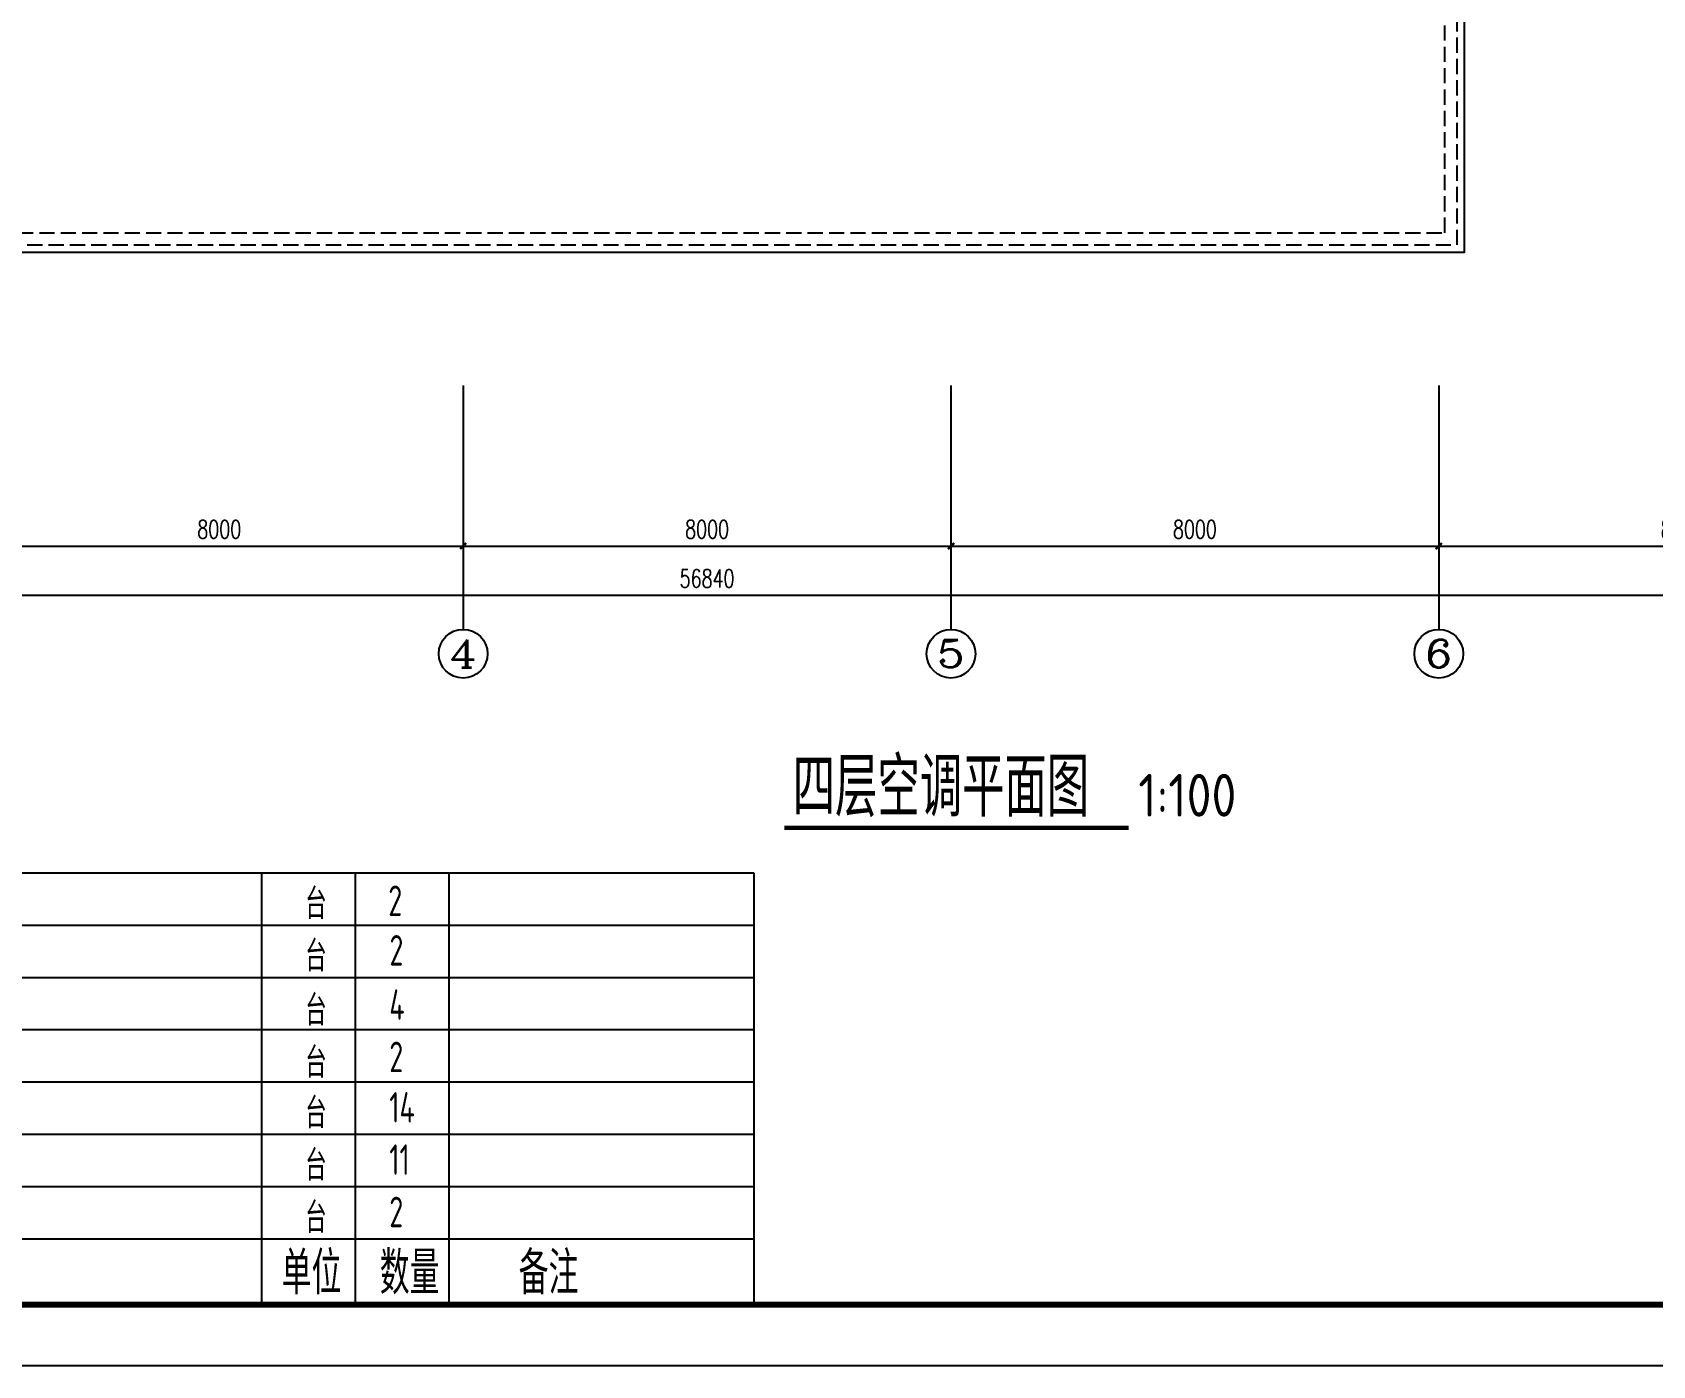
# Model space of a CAD drawing. Extents: x 1738143 to 1822243, y -608375 to -303375.
# Drawn here: x 1765165 to 1791736, y -424175 to -402313 of the extents above; entities that cross this region are included whole.
import ezdxf
from ezdxf.enums import TextEntityAlignment as Align

# ---------------------------------------------------------------- set-up
doc = ezdxf.new("R2010")
doc.units = 0
doc.header["$LTSCALE"] = 1000
doc.header["$MEASUREMENT"] = 0
doc.linetypes.add('DASH', pattern=[0.35, 0.25, -0.1])
for name, color, linetype in [('AXIS', 3, 'Continuous'), ('AXIS_TEXT', 7, 'Continuous'), ('DIM_SYMB', 3, 'Continuous'), ('PUB_DIM', 3, 'Continuous'), ('PUB_TEXT', 7, 'Continuous'), ('TK', 4, 'Continuous'), ('采暖', 7, 'Continuous')]:
    doc.layers.add(name, color=color, linetype=linetype)
doc.styles.add('_TCH_AXIS', font='COMPLEX', dxfattribs={"bigfont": 'GBCBIG'})
doc.styles.add('_TCH_DIM_T3', font='SIMPLEX', dxfattribs={"width": 0.705882, "bigfont": 'GBCBIG'})
doc.styles.add('COMPLEX', font='COMPLEX')
doc.styles.add('HZTXT1', font='romans.shx', dxfattribs={"width": 0.7, "bigfont": 'GBHZFS.SHX'})
doc.styles.get("Standard").update_dxf_attribs({"font": 'gbenor.shx', "bigfont": 'gbcbig.shx'})
doc.styles.add('TSSD_Dimension', font='tssdeng.shx', dxfattribs={"width": 0.7, "bigfont": 'hztxt.shx'})
doc.dimstyles.new('_TCH_ARCH&&100', dxfattribs={"dimtxt": 297.5, "dimasz": 100, "dimexe": 250, "dimexo": 300, "dimgap": 126.25, "dimtad": 1, "dimdec": 0, "dimzin": 0, "dimdsep": 46, "dimtxsty": '_TCH_DIM_T3', "dimblk": 'ARCHTICK', "dimcen": 0.09, "dimclrt": 7, "dimazin": 2, "dimtfac": 1, "dimtdec": 0, "dimtix": 1, "dimtmove": 2, "dimatfit": 3, "dimfxl": 30, "dimtolj": 1, "dimtzin": 0, "dimarcsym": 0})

# ---------------------------------------------------------------- blocks, each defined once
blk = doc.blocks.new('_ArchTick')
at = {"color": 0, "linetype": 'ByBlock', "const_width": 0.4}
blk.add_lwpolyline([(-0.5, -0.5), (0.5, 0.5)], dxfattribs=at)
blk = doc.blocks.new('*D113')
at = {"layer": 'Defpoints', "color": 0, "transparency": 16777216}
for p in [(-45219, -16333), (11621, -16333), (11621, -17376)]:
    blk.add_point(p, dxfattribs=at)
at = {"layer": 'PUB_DIM', "color": 0, "lineweight": -2, "transparency": 16777216}
for p, q in [((-45219, -16633), (-45219, -17626)), ((11621, -16633), (11621, -17626)), ((-45219, -17376), (11621, -17376))]:
    blk.add_line(p, q, dxfattribs=at)
at = {"layer": 'PUB_DIM', "color": 0, "lineweight": -2, "transparency": 16777216, "xscale": 100, "yscale": 100, "zscale": 100, "rotation": 180}
blk.add_blockref('_ArchTick', (-45219, -17376), dxfattribs=at)
at = {"layer": 'PUB_DIM', "color": 0, "lineweight": -2, "transparency": 16777216, "xscale": 100, "yscale": 100, "zscale": 100}
blk.add_blockref('_ArchTick', (11621, -17376), dxfattribs=at)
at = {"layer": 'PUB_DIM', "color": 7, "transparency": 16777216, "insert": (-16799, -17101), "char_height": 297.5, "attachment_point": 5, "style": '_TCH_DIM_T3'}
blk.add_mtext('\\A1;56840', dxfattribs=at)
blk = doc.blocks.new('*D117')
at = {"layer": 'Defpoints', "color": 0, "transparency": 16777216}
for p in [(-28799, -15552), (-20799, -15552), (-20799, -16569)]:
    blk.add_point(p, dxfattribs=at)
at = {"layer": 'PUB_DIM', "color": 0, "lineweight": -2, "transparency": 16777216}
for p, q in [((-28799, -15852), (-28799, -16819)), ((-20799, -15852), (-20799, -16819)), ((-28799, -16569), (-20799, -16569))]:
    blk.add_line(p, q, dxfattribs=at)
at = {"layer": 'PUB_DIM', "color": 0, "lineweight": -2, "transparency": 16777216, "xscale": 100, "yscale": 100, "zscale": 100, "rotation": 180}
blk.add_blockref('_ArchTick', (-28799, -16569), dxfattribs=at)
at = {"layer": 'PUB_DIM', "color": 0, "lineweight": -2, "transparency": 16777216, "xscale": 100, "yscale": 100, "zscale": 100}
blk.add_blockref('_ArchTick', (-20799, -16569), dxfattribs=at)
at = {"layer": 'PUB_DIM', "color": 7, "transparency": 16777216, "insert": (-24799, -16294), "char_height": 297.5, "attachment_point": 5, "style": '_TCH_DIM_T3'}
blk.add_mtext('\\A1;8000', dxfattribs=at)
blk = doc.blocks.new('*D118')
at = {"layer": 'Defpoints', "color": 0, "transparency": 16777216}
for p in [(-20799, -15552), (-12799, -15552), (-12799, -16569)]:
    blk.add_point(p, dxfattribs=at)
at = {"layer": 'PUB_DIM', "color": 0, "lineweight": -2, "transparency": 16777216}
for p, q in [((-20799, -15852), (-20799, -16819)), ((-12799, -15852), (-12799, -16819)), ((-20799, -16569), (-12799, -16569))]:
    blk.add_line(p, q, dxfattribs=at)
at = {"layer": 'PUB_DIM', "color": 0, "lineweight": -2, "transparency": 16777216, "xscale": 100, "yscale": 100, "zscale": 100, "rotation": 180}
blk.add_blockref('_ArchTick', (-20799, -16569), dxfattribs=at)
at = {"layer": 'PUB_DIM', "color": 0, "lineweight": -2, "transparency": 16777216, "xscale": 100, "yscale": 100, "zscale": 100}
blk.add_blockref('_ArchTick', (-12799, -16569), dxfattribs=at)
at = {"layer": 'PUB_DIM', "color": 7, "transparency": 16777216, "insert": (-16799, -16294), "char_height": 297.5, "attachment_point": 5, "style": '_TCH_DIM_T3'}
blk.add_mtext('\\A1;8000', dxfattribs=at)
blk = doc.blocks.new('*D119')
at = {"layer": 'Defpoints', "color": 0, "transparency": 16777216}
for p in [(-12799, -15552), (-4799, -15552), (-4799, -16569)]:
    blk.add_point(p, dxfattribs=at)
at = {"layer": 'PUB_DIM', "color": 0, "lineweight": -2, "transparency": 16777216}
for p, q in [((-12799, -15852), (-12799, -16819)), ((-4799, -15852), (-4799, -16819)), ((-12799, -16569), (-4799, -16569))]:
    blk.add_line(p, q, dxfattribs=at)
at = {"layer": 'PUB_DIM', "color": 0, "lineweight": -2, "transparency": 16777216, "xscale": 100, "yscale": 100, "zscale": 100, "rotation": 180}
blk.add_blockref('_ArchTick', (-12799, -16569), dxfattribs=at)
at = {"layer": 'PUB_DIM', "color": 0, "lineweight": -2, "transparency": 16777216, "xscale": 100, "yscale": 100, "zscale": 100}
blk.add_blockref('_ArchTick', (-4799, -16569), dxfattribs=at)
at = {"layer": 'PUB_DIM', "color": 7, "transparency": 16777216, "insert": (-8799, -16294), "char_height": 297.5, "attachment_point": 5, "style": '_TCH_DIM_T3'}
blk.add_mtext('\\A1;8000', dxfattribs=at)
blk = doc.blocks.new('*D120')
at = {"layer": 'Defpoints', "color": 0, "transparency": 16777216}
for p in [(-4799, -15552), (3201, -15552), (3201, -16569)]:
    blk.add_point(p, dxfattribs=at)
at = {"layer": 'PUB_DIM', "color": 0, "lineweight": -2, "transparency": 16777216}
for p, q in [((-4799, -15852), (-4799, -16819)), ((3201, -15852), (3201, -16819)), ((-4799, -16569), (3201, -16569))]:
    blk.add_line(p, q, dxfattribs=at)
at = {"layer": 'PUB_DIM', "color": 0, "lineweight": -2, "transparency": 16777216, "xscale": 100, "yscale": 100, "zscale": 100, "rotation": 180}
blk.add_blockref('_ArchTick', (-4799, -16569), dxfattribs=at)
at = {"layer": 'PUB_DIM', "color": 0, "lineweight": -2, "transparency": 16777216, "xscale": 100, "yscale": 100, "zscale": 100}
blk.add_blockref('_ArchTick', (3201, -16569), dxfattribs=at)
at = {"layer": 'PUB_DIM', "color": 7, "transparency": 16777216, "insert": (-799, -16294), "char_height": 297.5, "attachment_point": 5, "style": '_TCH_DIM_T3'}
blk.add_mtext('\\A1;8000', dxfattribs=at)
blk = doc.blocks.new('*D260')
at = {"layer": 'Defpoints', "color": 0, "transparency": 16777216}
for p in [(-45219, -16333), (11621, -16333), (11621, -17376)]:
    blk.add_point(p, dxfattribs=at)
at = {"layer": 'PUB_DIM', "color": 0, "lineweight": -2, "transparency": 16777216}
for p, q in [((-45219, -16633), (-45219, -17626)), ((11621, -16633), (11621, -17626)), ((-45219, -17376), (11621, -17376))]:
    blk.add_line(p, q, dxfattribs=at)
at = {"layer": 'PUB_DIM', "color": 0, "lineweight": -2, "transparency": 16777216, "xscale": 100, "yscale": 100, "zscale": 100, "rotation": 180}
blk.add_blockref('_ArchTick', (-45219, -17376), dxfattribs=at)
at = {"layer": 'PUB_DIM', "color": 0, "lineweight": -2, "transparency": 16777216, "xscale": 100, "yscale": 100, "zscale": 100}
blk.add_blockref('_ArchTick', (11621, -17376), dxfattribs=at)
at = {"layer": 'PUB_DIM', "color": 7, "transparency": 16777216, "insert": (-16799, -17101), "char_height": 297.5, "attachment_point": 5, "style": '_TCH_DIM_T3'}
blk.add_mtext('\\A1;56840', dxfattribs=at)
blk = doc.blocks.new('*D264')
at = {"layer": 'Defpoints', "color": 0, "transparency": 16777216}
for p in [(-28799, -15552), (-20799, -15552), (-20799, -16569)]:
    blk.add_point(p, dxfattribs=at)
at = {"layer": 'PUB_DIM', "color": 0, "lineweight": -2, "transparency": 16777216}
for p, q in [((-28799, -15852), (-28799, -16819)), ((-20799, -15852), (-20799, -16819)), ((-28799, -16569), (-20799, -16569))]:
    blk.add_line(p, q, dxfattribs=at)
at = {"layer": 'PUB_DIM', "color": 0, "lineweight": -2, "transparency": 16777216, "xscale": 100, "yscale": 100, "zscale": 100, "rotation": 180}
blk.add_blockref('_ArchTick', (-28799, -16569), dxfattribs=at)
at = {"layer": 'PUB_DIM', "color": 0, "lineweight": -2, "transparency": 16777216, "xscale": 100, "yscale": 100, "zscale": 100}
blk.add_blockref('_ArchTick', (-20799, -16569), dxfattribs=at)
at = {"layer": 'PUB_DIM', "color": 7, "transparency": 16777216, "insert": (-24799, -16294), "char_height": 297.5, "attachment_point": 5, "style": '_TCH_DIM_T3'}
blk.add_mtext('\\A1;8000', dxfattribs=at)
blk = doc.blocks.new('*D265')
at = {"layer": 'Defpoints', "color": 0, "transparency": 16777216}
for p in [(-20799, -15552), (-12799, -15552), (-12799, -16569)]:
    blk.add_point(p, dxfattribs=at)
at = {"layer": 'PUB_DIM', "color": 0, "lineweight": -2, "transparency": 16777216}
for p, q in [((-20799, -15852), (-20799, -16819)), ((-12799, -15852), (-12799, -16819)), ((-20799, -16569), (-12799, -16569))]:
    blk.add_line(p, q, dxfattribs=at)
at = {"layer": 'PUB_DIM', "color": 0, "lineweight": -2, "transparency": 16777216, "xscale": 100, "yscale": 100, "zscale": 100, "rotation": 180}
blk.add_blockref('_ArchTick', (-20799, -16569), dxfattribs=at)
at = {"layer": 'PUB_DIM', "color": 0, "lineweight": -2, "transparency": 16777216, "xscale": 100, "yscale": 100, "zscale": 100}
blk.add_blockref('_ArchTick', (-12799, -16569), dxfattribs=at)
at = {"layer": 'PUB_DIM', "color": 7, "transparency": 16777216, "insert": (-16799, -16294), "char_height": 297.5, "attachment_point": 5, "style": '_TCH_DIM_T3'}
blk.add_mtext('\\A1;8000', dxfattribs=at)
blk = doc.blocks.new('*D266')
at = {"layer": 'Defpoints', "color": 0, "transparency": 16777216}
for p in [(-12799, -15552), (-4799, -15552), (-4799, -16569)]:
    blk.add_point(p, dxfattribs=at)
at = {"layer": 'PUB_DIM', "color": 0, "lineweight": -2, "transparency": 16777216}
for p, q in [((-12799, -15852), (-12799, -16819)), ((-4799, -15852), (-4799, -16819)), ((-12799, -16569), (-4799, -16569))]:
    blk.add_line(p, q, dxfattribs=at)
at = {"layer": 'PUB_DIM', "color": 0, "lineweight": -2, "transparency": 16777216, "xscale": 100, "yscale": 100, "zscale": 100, "rotation": 180}
blk.add_blockref('_ArchTick', (-12799, -16569), dxfattribs=at)
at = {"layer": 'PUB_DIM', "color": 0, "lineweight": -2, "transparency": 16777216, "xscale": 100, "yscale": 100, "zscale": 100}
blk.add_blockref('_ArchTick', (-4799, -16569), dxfattribs=at)
at = {"layer": 'PUB_DIM', "color": 7, "transparency": 16777216, "insert": (-8799, -16294), "char_height": 297.5, "attachment_point": 5, "style": '_TCH_DIM_T3'}
blk.add_mtext('\\A1;8000', dxfattribs=at)
blk = doc.blocks.new('*D267')
at = {"layer": 'Defpoints', "color": 0, "transparency": 16777216}
for p in [(-4799, -15552), (3201, -15552), (3201, -16569)]:
    blk.add_point(p, dxfattribs=at)
at = {"layer": 'PUB_DIM', "color": 0, "lineweight": -2, "transparency": 16777216}
for p, q in [((-4799, -15852), (-4799, -16819)), ((3201, -15852), (3201, -16819)), ((-4799, -16569), (3201, -16569))]:
    blk.add_line(p, q, dxfattribs=at)
at = {"layer": 'PUB_DIM', "color": 0, "lineweight": -2, "transparency": 16777216, "xscale": 100, "yscale": 100, "zscale": 100, "rotation": 180}
blk.add_blockref('_ArchTick', (-4799, -16569), dxfattribs=at)
at = {"layer": 'PUB_DIM', "color": 0, "lineweight": -2, "transparency": 16777216, "xscale": 100, "yscale": 100, "zscale": 100}
blk.add_blockref('_ArchTick', (3201, -16569), dxfattribs=at)
at = {"layer": 'PUB_DIM', "color": 7, "transparency": 16777216, "insert": (-799, -16294), "char_height": 297.5, "attachment_point": 5, "style": '_TCH_DIM_T3'}
blk.add_mtext('\\A1;8000', dxfattribs=at)
blk = doc.blocks.new('*D432')
at = {"layer": 'Defpoints', "color": 0, "transparency": 16777216}
for p in [(-45219, -16333), (11621, -16333), (11621, -17376)]:
    blk.add_point(p, dxfattribs=at)
at = {"layer": 'PUB_DIM', "color": 0, "lineweight": -2, "transparency": 16777216}
for p, q in [((-45219, -16633), (-45219, -17626)), ((11621, -16633), (11621, -17626)), ((-45219, -17376), (11621, -17376))]:
    blk.add_line(p, q, dxfattribs=at)
at = {"layer": 'PUB_DIM', "color": 0, "lineweight": -2, "transparency": 16777216, "xscale": 100, "yscale": 100, "zscale": 100, "rotation": 180}
blk.add_blockref('_ArchTick', (-45219, -17376), dxfattribs=at)
at = {"layer": 'PUB_DIM', "color": 0, "lineweight": -2, "transparency": 16777216, "xscale": 100, "yscale": 100, "zscale": 100}
blk.add_blockref('_ArchTick', (11621, -17376), dxfattribs=at)
at = {"layer": 'PUB_DIM', "color": 7, "transparency": 16777216, "insert": (-16799, -17101), "char_height": 297.5, "attachment_point": 5, "style": '_TCH_DIM_T3'}
blk.add_mtext('\\A1;56840', dxfattribs=at)
blk = doc.blocks.new('*D436')
at = {"layer": 'Defpoints', "color": 0, "transparency": 16777216}
for p in [(-28799, -15552), (-20799, -15552), (-20799, -16569)]:
    blk.add_point(p, dxfattribs=at)
at = {"layer": 'PUB_DIM', "color": 0, "lineweight": -2, "transparency": 16777216}
for p, q in [((-28799, -15852), (-28799, -16819)), ((-20799, -15852), (-20799, -16819)), ((-28799, -16569), (-20799, -16569))]:
    blk.add_line(p, q, dxfattribs=at)
at = {"layer": 'PUB_DIM', "color": 0, "lineweight": -2, "transparency": 16777216, "xscale": 100, "yscale": 100, "zscale": 100, "rotation": 180}
blk.add_blockref('_ArchTick', (-28799, -16569), dxfattribs=at)
at = {"layer": 'PUB_DIM', "color": 0, "lineweight": -2, "transparency": 16777216, "xscale": 100, "yscale": 100, "zscale": 100}
blk.add_blockref('_ArchTick', (-20799, -16569), dxfattribs=at)
at = {"layer": 'PUB_DIM', "color": 7, "transparency": 16777216, "insert": (-24799, -16294), "char_height": 297.5, "attachment_point": 5, "style": '_TCH_DIM_T3'}
blk.add_mtext('\\A1;8000', dxfattribs=at)
blk = doc.blocks.new('*D437')
at = {"layer": 'Defpoints', "color": 0, "transparency": 16777216}
for p in [(-20799, -15552), (-12799, -15552), (-12799, -16569)]:
    blk.add_point(p, dxfattribs=at)
at = {"layer": 'PUB_DIM', "color": 0, "lineweight": -2, "transparency": 16777216}
for p, q in [((-20799, -15852), (-20799, -16819)), ((-12799, -15852), (-12799, -16819)), ((-20799, -16569), (-12799, -16569))]:
    blk.add_line(p, q, dxfattribs=at)
at = {"layer": 'PUB_DIM', "color": 0, "lineweight": -2, "transparency": 16777216, "xscale": 100, "yscale": 100, "zscale": 100, "rotation": 180}
blk.add_blockref('_ArchTick', (-20799, -16569), dxfattribs=at)
at = {"layer": 'PUB_DIM', "color": 0, "lineweight": -2, "transparency": 16777216, "xscale": 100, "yscale": 100, "zscale": 100}
blk.add_blockref('_ArchTick', (-12799, -16569), dxfattribs=at)
at = {"layer": 'PUB_DIM', "color": 7, "transparency": 16777216, "insert": (-16799, -16294), "char_height": 297.5, "attachment_point": 5, "style": '_TCH_DIM_T3'}
blk.add_mtext('\\A1;8000', dxfattribs=at)
blk = doc.blocks.new('*D438')
at = {"layer": 'Defpoints', "color": 0, "transparency": 16777216}
for p in [(-12799, -15552), (-4799, -15552), (-4799, -16569)]:
    blk.add_point(p, dxfattribs=at)
at = {"layer": 'PUB_DIM', "color": 0, "lineweight": -2, "transparency": 16777216}
for p, q in [((-12799, -15852), (-12799, -16819)), ((-4799, -15852), (-4799, -16819)), ((-12799, -16569), (-4799, -16569))]:
    blk.add_line(p, q, dxfattribs=at)
at = {"layer": 'PUB_DIM', "color": 0, "lineweight": -2, "transparency": 16777216, "xscale": 100, "yscale": 100, "zscale": 100, "rotation": 180}
blk.add_blockref('_ArchTick', (-12799, -16569), dxfattribs=at)
at = {"layer": 'PUB_DIM', "color": 0, "lineweight": -2, "transparency": 16777216, "xscale": 100, "yscale": 100, "zscale": 100}
blk.add_blockref('_ArchTick', (-4799, -16569), dxfattribs=at)
at = {"layer": 'PUB_DIM', "color": 7, "transparency": 16777216, "insert": (-8799, -16294), "char_height": 297.5, "attachment_point": 5, "style": '_TCH_DIM_T3'}
blk.add_mtext('\\A1;8000', dxfattribs=at)
blk = doc.blocks.new('*D439')
at = {"layer": 'Defpoints', "color": 0, "transparency": 16777216}
for p in [(-4799, -15552), (3201, -15552), (3201, -16569)]:
    blk.add_point(p, dxfattribs=at)
at = {"layer": 'PUB_DIM', "color": 0, "lineweight": -2, "transparency": 16777216}
for p, q in [((-4799, -15852), (-4799, -16819)), ((3201, -15852), (3201, -16819)), ((-4799, -16569), (3201, -16569))]:
    blk.add_line(p, q, dxfattribs=at)
at = {"layer": 'PUB_DIM', "color": 0, "lineweight": -2, "transparency": 16777216, "xscale": 100, "yscale": 100, "zscale": 100, "rotation": 180}
blk.add_blockref('_ArchTick', (-4799, -16569), dxfattribs=at)
at = {"layer": 'PUB_DIM', "color": 0, "lineweight": -2, "transparency": 16777216, "xscale": 100, "yscale": 100, "zscale": 100}
blk.add_blockref('_ArchTick', (3201, -16569), dxfattribs=at)
at = {"layer": 'PUB_DIM', "color": 7, "transparency": 16777216, "insert": (-799, -16294), "char_height": 297.5, "attachment_point": 5, "style": '_TCH_DIM_T3'}
blk.add_mtext('\\A1;8000', dxfattribs=at)
blk = doc.blocks.new('_AXISO')
blk.add_circle((0, 0), 0.5)
at = {"layer": 'AXIS_TEXT', "style": 'COMPLEX', "width": 1.041667}
blk.add_attdef('A', text='', height=0.56, dxfattribs=at).set_placement((-0.25, -0.28), (0.25, -0.28), align=Align.FIT)
blk = doc.blocks.new('*D469')
at = {"layer": 'Defpoints', "color": 0, "transparency": 16777216}
for p in [(-45219, -16333), (11621, -16333), (11621, -17376)]:
    blk.add_point(p, dxfattribs=at)
at = {"layer": 'PUB_DIM', "color": 0, "lineweight": -2, "transparency": 16777216}
for p, q in [((-45219, -16633), (-45219, -17626)), ((11621, -16633), (11621, -17626)), ((-45219, -17376), (11621, -17376))]:
    blk.add_line(p, q, dxfattribs=at)
at = {"layer": 'PUB_DIM', "color": 0, "lineweight": -2, "transparency": 16777216, "xscale": 100, "yscale": 100, "zscale": 100, "rotation": 180}
blk.add_blockref('_ArchTick', (-45219, -17376), dxfattribs=at)
at = {"layer": 'PUB_DIM', "color": 0, "lineweight": -2, "transparency": 16777216, "xscale": 100, "yscale": 100, "zscale": 100}
blk.add_blockref('_ArchTick', (11621, -17376), dxfattribs=at)
at = {"layer": 'PUB_DIM', "color": 7, "transparency": 16777216, "insert": (-16799, -17101), "char_height": 297.5, "attachment_point": 5, "style": '_TCH_DIM_T3'}
blk.add_mtext('\\A1;56840', dxfattribs=at)
blk = doc.blocks.new('*D473')
at = {"layer": 'Defpoints', "color": 0, "transparency": 16777216}
for p in [(-28799, -15552), (-20799, -15552), (-20799, -16569)]:
    blk.add_point(p, dxfattribs=at)
at = {"layer": 'PUB_DIM', "color": 0, "lineweight": -2, "transparency": 16777216}
for p, q in [((-28799, -15852), (-28799, -16819)), ((-20799, -15852), (-20799, -16819)), ((-28799, -16569), (-20799, -16569))]:
    blk.add_line(p, q, dxfattribs=at)
at = {"layer": 'PUB_DIM', "color": 0, "lineweight": -2, "transparency": 16777216, "xscale": 100, "yscale": 100, "zscale": 100, "rotation": 180}
blk.add_blockref('_ArchTick', (-28799, -16569), dxfattribs=at)
at = {"layer": 'PUB_DIM', "color": 0, "lineweight": -2, "transparency": 16777216, "xscale": 100, "yscale": 100, "zscale": 100}
blk.add_blockref('_ArchTick', (-20799, -16569), dxfattribs=at)
at = {"layer": 'PUB_DIM', "color": 7, "transparency": 16777216, "insert": (-24799, -16294), "char_height": 297.5, "attachment_point": 5, "style": '_TCH_DIM_T3'}
blk.add_mtext('\\A1;8000', dxfattribs=at)
blk = doc.blocks.new('*D474')
at = {"layer": 'Defpoints', "color": 0, "transparency": 16777216}
for p in [(-20799, -15552), (-12799, -15552), (-12799, -16569)]:
    blk.add_point(p, dxfattribs=at)
at = {"layer": 'PUB_DIM', "color": 0, "lineweight": -2, "transparency": 16777216}
for p, q in [((-20799, -15852), (-20799, -16819)), ((-12799, -15852), (-12799, -16819)), ((-20799, -16569), (-12799, -16569))]:
    blk.add_line(p, q, dxfattribs=at)
at = {"layer": 'PUB_DIM', "color": 0, "lineweight": -2, "transparency": 16777216, "xscale": 100, "yscale": 100, "zscale": 100, "rotation": 180}
blk.add_blockref('_ArchTick', (-20799, -16569), dxfattribs=at)
at = {"layer": 'PUB_DIM', "color": 0, "lineweight": -2, "transparency": 16777216, "xscale": 100, "yscale": 100, "zscale": 100}
blk.add_blockref('_ArchTick', (-12799, -16569), dxfattribs=at)
at = {"layer": 'PUB_DIM', "color": 7, "transparency": 16777216, "insert": (-16799, -16294), "char_height": 297.5, "attachment_point": 5, "style": '_TCH_DIM_T3'}
blk.add_mtext('\\A1;8000', dxfattribs=at)
blk = doc.blocks.new('*D475')
at = {"layer": 'Defpoints', "color": 0, "transparency": 16777216}
for p in [(-12799, -15552), (-4799, -15552), (-4799, -16569)]:
    blk.add_point(p, dxfattribs=at)
at = {"layer": 'PUB_DIM', "color": 0, "lineweight": -2, "transparency": 16777216}
for p, q in [((-12799, -15852), (-12799, -16819)), ((-4799, -15852), (-4799, -16819)), ((-12799, -16569), (-4799, -16569))]:
    blk.add_line(p, q, dxfattribs=at)
at = {"layer": 'PUB_DIM', "color": 0, "lineweight": -2, "transparency": 16777216, "xscale": 100, "yscale": 100, "zscale": 100, "rotation": 180}
blk.add_blockref('_ArchTick', (-12799, -16569), dxfattribs=at)
at = {"layer": 'PUB_DIM', "color": 0, "lineweight": -2, "transparency": 16777216, "xscale": 100, "yscale": 100, "zscale": 100}
blk.add_blockref('_ArchTick', (-4799, -16569), dxfattribs=at)
at = {"layer": 'PUB_DIM', "color": 7, "transparency": 16777216, "insert": (-8799, -16294), "char_height": 297.5, "attachment_point": 5, "style": '_TCH_DIM_T3'}
blk.add_mtext('\\A1;8000', dxfattribs=at)
blk = doc.blocks.new('*D476')
at = {"layer": 'Defpoints', "color": 0, "transparency": 16777216}
for p in [(-4799, -15552), (3201, -15552), (3201, -16569)]:
    blk.add_point(p, dxfattribs=at)
at = {"layer": 'PUB_DIM', "color": 0, "lineweight": -2, "transparency": 16777216}
for p, q in [((-4799, -15852), (-4799, -16819)), ((3201, -15852), (3201, -16819)), ((-4799, -16569), (3201, -16569))]:
    blk.add_line(p, q, dxfattribs=at)
at = {"layer": 'PUB_DIM', "color": 0, "lineweight": -2, "transparency": 16777216, "xscale": 100, "yscale": 100, "zscale": 100, "rotation": 180}
blk.add_blockref('_ArchTick', (-4799, -16569), dxfattribs=at)
at = {"layer": 'PUB_DIM', "color": 0, "lineweight": -2, "transparency": 16777216, "xscale": 100, "yscale": 100, "zscale": 100}
blk.add_blockref('_ArchTick', (3201, -16569), dxfattribs=at)
at = {"layer": 'PUB_DIM', "color": 7, "transparency": 16777216, "insert": (-799, -16294), "char_height": 297.5, "attachment_point": 5, "style": '_TCH_DIM_T3'}
blk.add_mtext('\\A1;8000', dxfattribs=at)
blk = doc.blocks.new('*U633')
at = {"color": 3}
blk.add_lwpolyline([(-84100, 0), (0, 0), (0, 59400), (-84100, 59400)], close=True, dxfattribs=at)
at = {"color": 3, "const_width": 100}
blk.add_lwpolyline([(-81600, 1000), (-1000, 1000), (-1000, 58400), (-81600, 58400)], close=True, dxfattribs=at)
at = {"layer": 'TK', "color": 4, "style": 'HZTXT1'}
for tag, height, width, p in [('项目负责1', 400, 0.6, (-4500, 19196)), ('项目负责2', 400, 0.6, (-4500, 18296)), ('专责', 400, 0.6, (-4500, 17396)), ('审定', 400, 0.6, (-4500, 16496)), ('审核', 400, 0.6, (-4500, 15596)), ('校对', 400, 0.6, (-4500, 14696)), ('设计', 400, 0.6, (-4500, 13796)), ('绘图', 400, 0.6, (-4500, 12896)), ('建设单位', 450, 0.6, (-4500, 11050)), ('版次', 400, 0.7, (-2138, 3498)), ('工号', 400, 0.5, (-5501, 3507)), ('阶段', 400, 0.7, (-2138, 2498)), ('比例', 400, 0.7, (-5491, 1513)), ('日期', 400, 0.7, (-2138, 1498))]:
    blk.add_attdef(tag, text='', height=height, dxfattribs=dict(at, width=width)).set_placement(p, align=Align.MIDDLE)
at = {"layer": 'TK', "color": 1, "lineweight": -3, "style": 'HZTXT1', "width": 0.6}
blk.add_attdef('工程名称', text='', height=450, dxfattribs=at).set_placement((-4500, 9050), align=Align.MIDDLE)
at = {"layer": 'TK', "color": 4, "lineweight": -3, "style": 'HZTXT1', "width": 0.6}
blk.add_attdef('子项名称', text='', height=450, dxfattribs=at).set_placement((-4500, 7050), align=Align.MIDDLE)
at = {"layer": 'TK', "color": 1, "lineweight": -3, "width": 0.6, "flags": 104}
blk.add_attdef('图名', text='', height=400, dxfattribs=at).set_placement((-4558, 4958), align=Align.MIDDLE_CENTER)
at = {"layer": 'TK', "color": 1, "style": 'HZTXT1', "width": 0.7}
blk.add_attdef('图号', text='', height=400, dxfattribs=at).set_placement((-5491, 2513), align=Align.MIDDLE)
blk = doc.blocks.new('A$C7281566F')
blk.add_lwpolyline([(-29319.5, 16139.4), (-45219.5, 16139.4), (-45219.5, -11750.6), (-4379.5, -11750.6), (-4379.5, -5750.6)])
at = {"color": 2, "linetype": 'DASH'}
for points in [[(-29319.5, 16019.4), (-45099.5, 16019.4), (-45099.5, -11630.6), (-4499.5, -11630.6), (-4499.5, -5750.6)], [(-29319.5, 15819.4), (-44899.5, 15819.4), (-44899.5, -11430.6), (-4699.5, -11430.6), (-4699.5, -5750.6)]]:
    blk.add_lwpolyline(points, dxfattribs=at)
at = {"layer": 'AXIS'}
for p, q in [((-20799.5, -13934.5), (-20799.5, -17934.5)), ((-12799.5, -13934.5), (-12799.5, -17934.5)), ((-4799.5, -13934.5), (-4799.5, -17934.5))]:
    blk.add_line(p, q, dxfattribs=at)
ref = blk.add_blockref('_AXISO', (-20799.5, -18334.5), dxfattribs=dict(at, xscale=800, yscale=800, zscale=800))
ref.add_attrib('A', '4', dxfattribs={"layer": 'AXIS_TEXT', "height": 452.5, "style": '_TCH_AXIS', "width": 1.3125}).set_placement((-21025.7, -18560.8), (-20573.2, -18560.8), align=Align.FIT)
ref = blk.add_blockref('_AXISO', (-12799.5, -18334.5), dxfattribs=dict(at, xscale=800, yscale=800, zscale=800))
ref.add_attrib('A', '5', dxfattribs={"layer": 'AXIS_TEXT', "height": 452.5, "style": '_TCH_AXIS', "width": 1.5}).set_placement((-13025.7, -18560.8), (-12573.2, -18560.8), align=Align.FIT)
ref = blk.add_blockref('_AXISO', (-4799.5, -18334.5), dxfattribs=dict(at, xscale=800, yscale=800, zscale=800))
ref.add_attrib('A', '6', dxfattribs={"layer": 'AXIS_TEXT', "height": 452.5, "style": '_TCH_AXIS', "width": 1.5}).set_placement((-5025.7, -18560.8), (-4573.2, -18560.8), align=Align.FIT)
at = {"layer": 'PUB_DIM'}
for p1, p2, distance, picture, middle in [((-28799.5, -15552.1), (-20799.5, -15552.1), -1017, '*D117', (-24799.5, -16294.1)), ((-28799.5, -15552.1), (-20799.5, -15552.1), -1017, '*D264', (-24799.5, -16294.1)), ((-28799.5, -15552.1), (-20799.5, -15552.1), -1017, '*D436', (-24799.5, -16294.1)), ((-28799.5, -15552.1), (-20799.5, -15552.1), -1017, '*D473', (-24799.5, -16294.1)), ((-20799.5, -15552.1), (-12799.5, -15552.1), -1017, '*D118', (-16799.5, -16294.1)), ((-20799.5, -15552.1), (-12799.5, -15552.1), -1017, '*D265', (-16799.5, -16294.1)), ((-20799.5, -15552.1), (-12799.5, -15552.1), -1017, '*D437', (-16799.5, -16294.1)), ((-20799.5, -15552.1), (-12799.5, -15552.1), -1017, '*D474', (-16799.5, -16294.1)), ((-12799.5, -15552.1), (-4799.5, -15552.1), -1017, '*D119', (-8799.5, -16294.1)), ((-12799.5, -15552.1), (-4799.5, -15552.1), -1017, '*D266', (-8799.5, -16294.1)), ((-12799.5, -15552.1), (-4799.5, -15552.1), -1017, '*D438', (-8799.5, -16294.1)), ((-12799.5, -15552.1), (-4799.5, -15552.1), -1017, '*D475', (-8799.5, -16294.1)), ((-4799.5, -15552.1), (3200.5, -15552.1), -1017, '*D120', (-799.5, -16294.1)), ((-4799.5, -15552.1), (3200.5, -15552.1), -1017, '*D267', (-799.5, -16294.1)), ((-4799.5, -15552.1), (3200.5, -15552.1), -1017, '*D439', (-799.5, -16294.1)), ((-4799.5, -15552.1), (3200.5, -15552.1), -1017, '*D476', (-799.5, -16294.1)), ((-45219.5, -16333.4), (11620.5, -16333.4), -1042.6, '*D113', (-16799.5, -17101)), ((-45219.5, -16333.4), (11620.5, -16333.4), -1042.6, '*D260', (-16799.5, -17101)), ((-45219.5, -16333.4), (11620.5, -16333.4), -1042.6, '*D432', (-16799.5, -17101)), ((-45219.5, -16333.4), (11620.5, -16333.4), -1042.6, '*D469', (-16799.5, -17101))]:
    dim = blk.add_aligned_dim(p1=p1, p2=p2, distance=distance, dimstyle='_TCH_ARCH&&100', dxfattribs=at)
    dim.commit()
    dim.dimension.update_dxf_attribs({"geometry": picture, "text_midpoint": middle})

msp = doc.modelspace()

# ---------------------------------------------------------------- linework, layer by layer
at = {"layer": 'DIM_SYMB', "const_width": 70}
msp.add_lwpolyline([(1783141.1, -415357.1), (1777494.2, -415357.1)], dxfattribs=at)
at = {"layer": '采暖'}
for p, q in [((1740642.9, -416092.2), (1776994.4, -416092.2)), ((1768921.5, -416092.2), (1768921.5, -423174.9)), ((1770455.6, -416092.2), (1770455.6, -423174.9)), ((1771995.6, -416092.2), (1771995.6, -423174.9)), ((1776994.4, -416092.2), (1776994.4, -423174.9)), ((1740642.9, -416950.2), (1776994.4, -416950.2)), ((1740642.9, -417808.2), (1776994.4, -417808.2)), ((1740642.9, -418666.2), (1776994.4, -418666.2)), ((1740642.9, -418666.2), (1776994.4, -418666.2)), ((1740642.9, -418666.2), (1776994.4, -418666.2)), ((1740642.9, -419524.2), (1776994.4, -419524.2)), ((1740642.9, -420382.2), (1776994.4, -420382.2)), ((1740642.9, -421240.2), (1776994.4, -421240.2)), ((1740642.9, -422098.2), (1776994.4, -422098.2)), ((1740642.9, -422098.2), (1776994.4, -422098.2)), ((1776994.4, -423174.9), (1740642.9, -423174.9))]:
    msp.add_line(p, q, dxfattribs=at)

# ---------------------------------------------------------------- block references
for name, p in [('*U633', (1822242.9, -424174.9)), ('A$C7281566F', (1793028.5, -394167.1))]:
    msp.add_blockref(name, p)

# ---------------------------------------------------------------- texts
at = {"layer": 'PUB_TEXT'}
for s, height, p in [('四层空调平面图', 964.54, (1777634.2, -415172.4)), ('1:100', 700, (1783301.9, -415172.4))]:
    msp.add_text(s, height=height, dxfattribs=at).set_placement(p)
at = {"layer": '采暖', "style": 'TSSD_Dimension', "width": 0.7}
for s, height, p in [('台', 500, (1769640.7, -416850.8)), ('2', 500, (1771001.6, -416802.3)), ('台', 500, (1769640.7, -417708.8)), ('2', 500, (1771020.8, -417615.5)), ('台', 500, (1769640.7, -418599.1)), ('4', 500, (1771018.2, -418505.8)), ('台', 500, (1769640.7, -419456.1)), ('2', 500, (1771018.2, -419362.9)), ('台', 500, (1769640.7, -420282.8)), ('14', 500, (1771018.2, -420189.5)), ('台', 500, (1769640.7, -421140.8)), ('11', 500, (1771018.2, -421047.5)), ('2', 500, (1771018.2, -421905.5)), ('台', 500, (1769640.7, -421998.8)), ('单位', 700, (1769253.5, -423006.1)), ('数量', 700, (1770861.4, -423006.1)), ('备注', 700, (1773140.3, -423006.1))]:
    msp.add_text(s, height=height, dxfattribs=at).set_placement(p)

doc.saveas('drawing.dxf')
